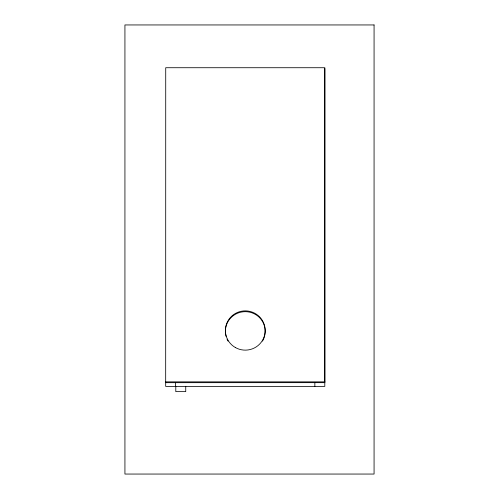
<?xml version="1.0" encoding="UTF-8"?>
<svg xmlns="http://www.w3.org/2000/svg" width="499" height="499" viewBox="0 0 499 499"><rect width="100%" height="100%" fill="white"/><g stroke="black" fill="none" stroke-linecap="round" stroke-linejoin="round"><path stroke-width="0.75" d="M165.724 381.866L324.837 381.866M165.68 382.683L324.837 382.658L324.837 67.721L165.724 67.721L165.68 386.394L324.799 386.394L324.799 68.544M314.857 382.683L314.857 386.394M185.74 386.276L185.74 391.634L175.791 391.634L175.791 386.182M175.629 382.683L175.629 386.394M264.289 337.087A19.891 19.636 0 0 1 262.505 341.116M228.055 341.116A19.891 19.636 0 0 1 227.051 339.158M226.066 336.382A19.891 19.636 0 0 1 245.283 311.669A19.891 19.636 0 0 1 264.495 336.382M374.069 24.95L124.931 24.95L124.931 474.05L374.069 474.05L374.069 24.95M235.335 347.51A19.891 19.636 0 0 0 265.169 330.506A19.891 19.636 0 0 0 235.335 313.503A19.891 19.636 0 0 0 235.335 347.51"/></g></svg>
